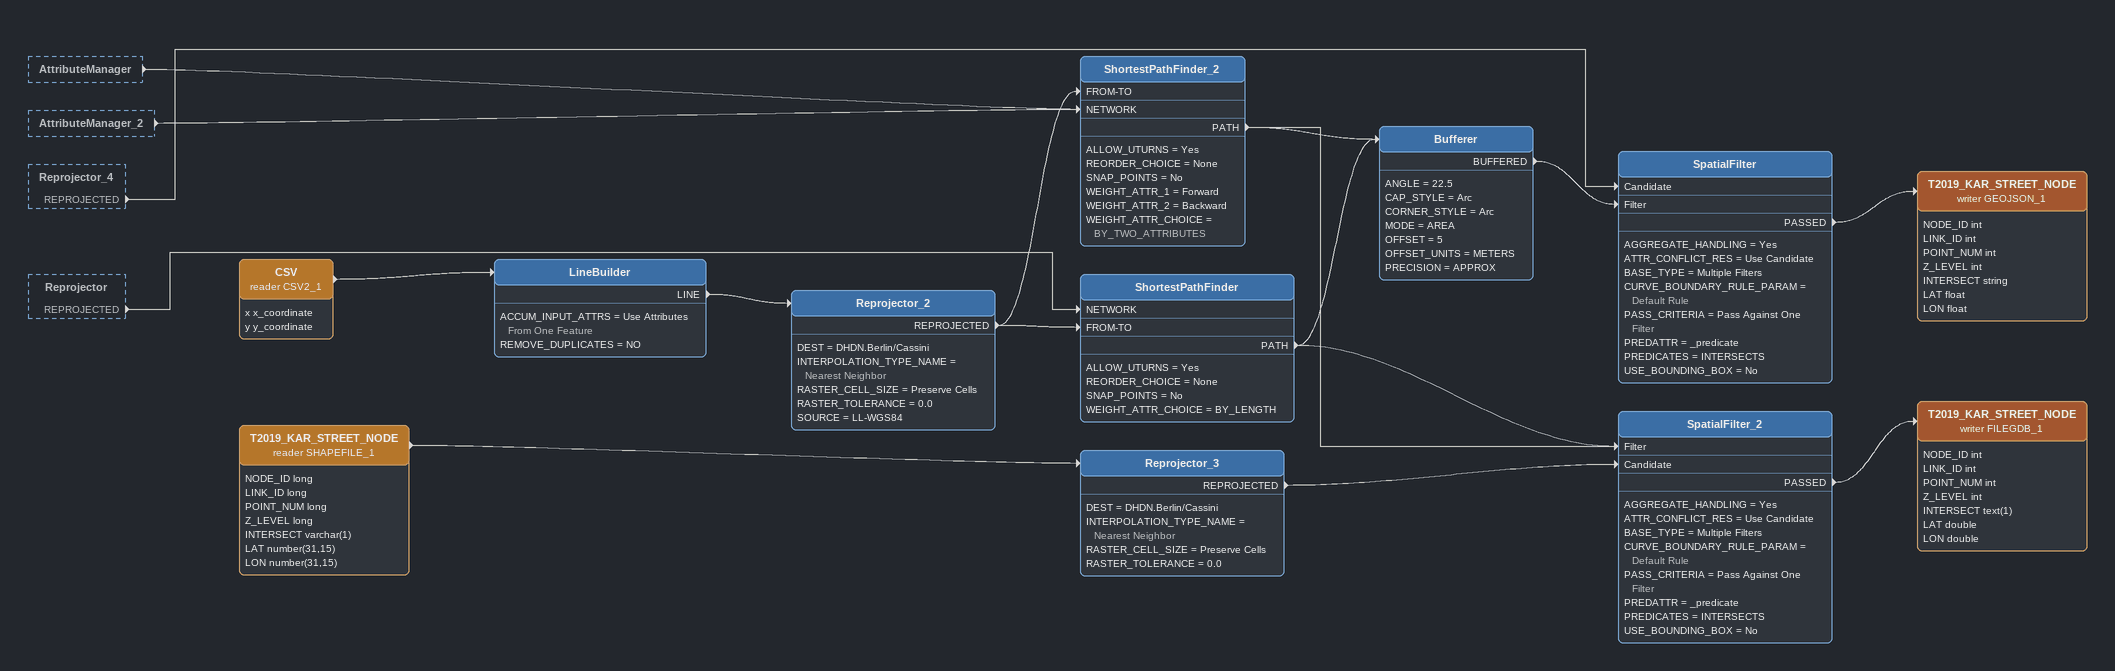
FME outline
AttributeManager [outside]
    -> ShortestPathFinder_2 [NETWORK]
AttributeManager_2 [outside]
    -> ShortestPathFinder_2 [NETWORK]
Reprojector_4 [outside]
    REPROJECTED -> SpatialFilter [Candidate]
Reprojector [outside]
    REPROJECTED -> ShortestPathFinder [NETWORK]
CSV (reader CSV2_1)
    attributes: x x_coordinate, y y_coordinate
    -> LineBuilder
LineBuilder
    ACCUM_INPUT_ATTRS = Use Attributes From One Feature
    REMOVE_DUPLICATES = NO
    LINE -> Reprojector_2
Reprojector_2
    DEST = DHDN.Berlin/Cassini
    INTERPOLATION_TYPE_NAME = Nearest Neighbor
    RASTER_CELL_SIZE = Preserve Cells
    RASTER_TOLERANCE = 0.0
    SOURCE = LL-WGS84
    REPROJECTED -> ShortestPathFinder [FROM-TO]
    REPROJECTED -> ShortestPathFinder_2 [FROM-TO]
ShortestPathFinder_2
    ALLOW_UTURNS = Yes
    REORDER_CHOICE = None
    SNAP_POINTS = No
    WEIGHT_ATTR_1 = Forward
    WEIGHT_ATTR_2 = Backward
    WEIGHT_ATTR_CHOICE = BY_TWO_ATTRIBUTES
    PATH -> Bufferer
    PATH -> SpatialFilter_2 [Filter]
ShortestPathFinder
    ALLOW_UTURNS = Yes
    REORDER_CHOICE = None
    SNAP_POINTS = No
    WEIGHT_ATTR_CHOICE = BY_LENGTH
    PATH -> Bufferer
    PATH -> SpatialFilter_2 [Filter]
Bufferer
    ANGLE = 22.5
    CAP_STYLE = Arc
    CORNER_STYLE = Arc
    MODE = AREA
    OFFSET = 5
    OFFSET_UNITS = METERS
    PRECISION = APPROX
    BUFFERED -> SpatialFilter [Filter]
SpatialFilter
    AGGREGATE_HANDLING = Yes
    ATTR_CONFLICT_RES = Use Candidate
    BASE_TYPE = Multiple Filters
    CURVE_BOUNDARY_RULE_PARAM = Default Rule
    PASS_CRITERIA = Pass Against One Filter
    PREDATTR = _predicate
    PREDICATES = INTERSECTS
    USE_BOUNDING_BOX = No
    PASSED -> T2019_KAR_STREET_NODE (writer GEOJSON_1)
T2019_KAR_STREET_NODE (writer GEOJSON_1)
    attributes: NODE_ID int, LINK_ID int, POINT_NUM int, Z_LEVEL int, INTERSECT string, LAT float, LON float
T2019_KAR_STREET_NODE (reader SHAPEFILE_1)
    attributes: NODE_ID long, LINK_ID long, POINT_NUM long, Z_LEVEL long, INTERSECT varchar(1), LAT number(31,15), LON number(31,15)
    -> Reprojector_3
Reprojector_3
    DEST = DHDN.Berlin/Cassini
    INTERPOLATION_TYPE_NAME = Nearest Neighbor
    RASTER_CELL_SIZE = Preserve Cells
    RASTER_TOLERANCE = 0.0
    REPROJECTED -> SpatialFilter_2 [Candidate]
SpatialFilter_2
    AGGREGATE_HANDLING = Yes
    ATTR_CONFLICT_RES = Use Candidate
    BASE_TYPE = Multiple Filters
    CURVE_BOUNDARY_RULE_PARAM = Default Rule
    PASS_CRITERIA = Pass Against One Filter
    PREDATTR = _predicate
    PREDICATES = INTERSECTS
    USE_BOUNDING_BOX = No
    PASSED -> T2019_KAR_STREET_NODE (writer FILEGDB_1)
T2019_KAR_STREET_NODE (writer FILEGDB_1)
    attributes: NODE_ID int, LINK_ID int, POINT_NUM int, Z_LEVEL int, INTERSECT text(1), LAT double, LON double
